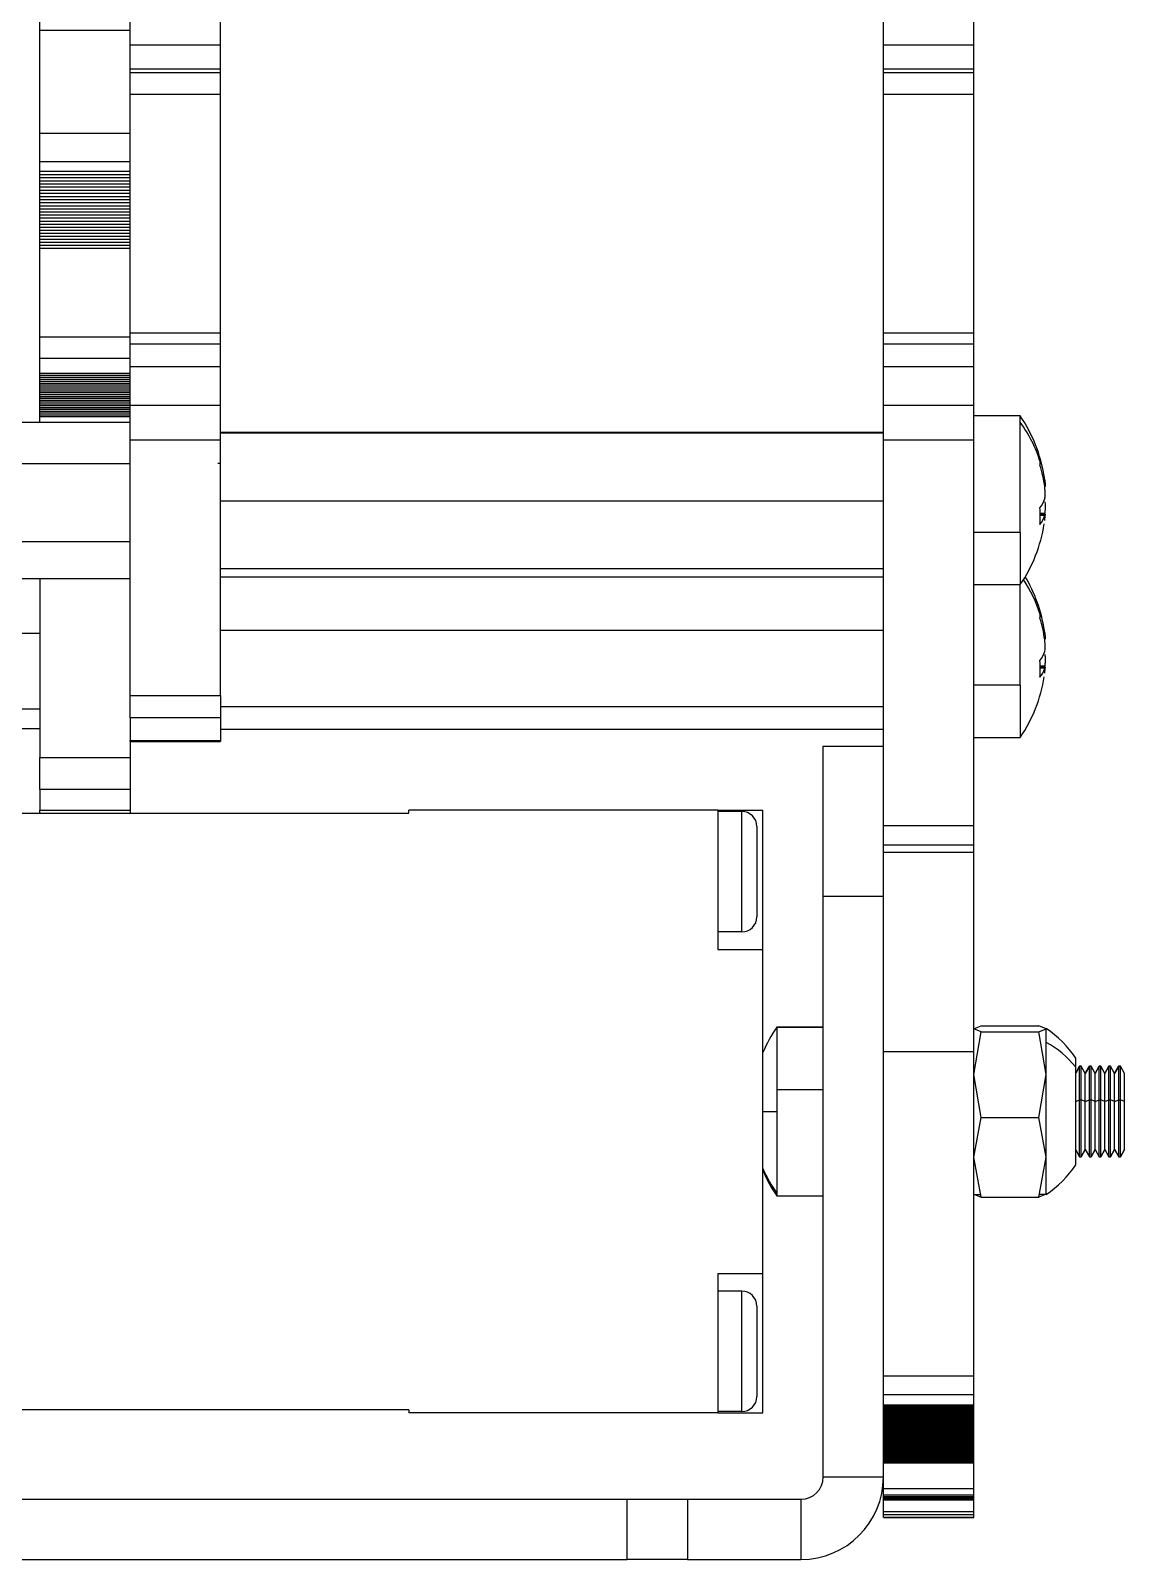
# Model space of a CAD drawing. Header units: millimetres. Extents: x 0 to 841, y 0 to 594.
# Drawn here: x 185.1 to 221.4, y 149.3 to 200 of the extents above; entities that cross this region are included whole.
import ezdxf

# ---------------------------------------------------------------- set-up
doc = ezdxf.new("R2010")
doc.units = ezdxf.units.MM

msp = doc.modelspace()

# ---------------------------------------------------------------- linework, layer by layer
at = {"color": 7, "linetype": 'Continuous', "lineweight": 25}
for p, q in [((188.418, 199.541), (188.418, 207.59)), ((191.418, 199.541), (191.418, 207.59)), ((213.418, 199.541), (213.418, 207.59)), ((216.418, 199.541), (216.418, 207.59)), ((185.418, 200.009), (185.418, 200.494)), ((188.418, 200.009), (185.418, 200.009)), ((185.418, 196.602), (185.418, 200.009)), ((188.418, 199.541), (191.418, 199.541)), ((188.418, 198.741), (188.418, 199.541)), ((191.418, 198.741), (191.418, 199.541)), ((213.418, 199.541), (216.418, 199.541)), ((213.418, 198.741), (213.418, 199.541)), ((216.418, 198.741), (216.418, 199.541)), ((188.418, 198.741), (191.418, 198.741)), ((188.418, 198.619), (188.418, 198.741)), ((188.418, 198.619), (191.418, 198.619)), ((188.418, 197.893), (188.418, 198.619)), ((191.418, 198.619), (191.418, 198.741)), ((191.418, 197.893), (191.418, 198.619)), ((213.418, 198.741), (216.418, 198.741)), ((213.418, 198.619), (213.418, 198.741)), ((213.418, 198.619), (216.418, 198.619)), ((213.418, 197.893), (213.418, 198.619)), ((216.418, 198.619), (216.418, 198.741)), ((216.418, 197.893), (216.418, 198.619)), ((188.418, 197.893), (191.418, 197.893)), ((188.418, 189.974), (188.418, 197.893)), ((191.418, 189.974), (191.418, 197.893)), ((213.418, 197.893), (216.418, 197.893)), ((213.418, 189.974), (213.418, 197.893)), ((216.418, 189.974), (216.418, 197.893)), ((185.418, 196.602), (188.418, 196.602)), ((185.418, 195.658), (185.418, 196.602)), ((185.418, 195.658), (188.418, 195.658)), ((185.418, 195.342), (185.418, 195.658)), ((185.418, 195.342), (188.418, 195.342)), ((185.418, 195.236), (185.418, 195.342)), ((185.418, 195.236), (188.418, 195.236)), ((185.418, 195.131), (185.418, 195.236)), ((185.418, 195.131), (188.418, 195.131)), ((185.418, 195.026), (185.418, 195.131)), ((185.418, 195.026), (188.418, 195.026)), ((185.418, 194.922), (185.418, 195.026)), ((185.418, 194.922), (188.418, 194.922)), ((185.418, 194.817), (185.418, 194.922)), ((185.418, 194.817), (188.418, 194.817)), ((185.418, 194.713), (185.418, 194.817)), ((185.418, 194.713), (188.418, 194.713)), ((185.418, 194.609), (185.418, 194.713)), ((185.418, 194.609), (188.418, 194.609)), ((185.418, 194.506), (185.418, 194.609)), ((185.418, 194.506), (188.418, 194.506)), ((185.418, 194.402), (185.418, 194.506)), ((185.418, 194.402), (188.418, 194.402)), ((185.418, 194.299), (185.418, 194.402)), ((185.418, 194.299), (188.418, 194.299)), ((185.418, 194.197), (185.418, 194.299)), ((185.418, 194.197), (188.418, 194.197)), ((185.418, 194.094), (185.418, 194.197)), ((185.418, 194.094), (188.418, 194.094)), ((185.418, 193.992), (185.418, 194.094)), ((185.418, 193.992), (188.418, 193.992)), ((185.418, 193.89), (185.418, 193.992)), ((185.418, 193.89), (188.418, 193.89)), ((185.418, 193.789), (185.418, 193.89)), ((185.418, 193.789), (188.418, 193.789)), ((185.418, 193.687), (185.418, 193.789)), ((185.418, 193.687), (188.418, 193.687)), ((185.418, 193.586), (185.418, 193.687)), ((185.418, 193.586), (188.418, 193.586)), ((185.418, 193.486), (185.418, 193.586)), ((185.418, 193.486), (188.418, 193.486)), ((185.418, 193.385), (185.418, 193.486)), ((185.418, 193.385), (188.418, 193.385)), ((185.418, 193.285), (185.418, 193.385)), ((185.418, 193.285), (188.418, 193.285)), ((185.418, 193.185), (185.418, 193.285)), ((185.418, 193.185), (188.418, 193.185)), ((185.418, 193.086), (185.418, 193.185)), ((185.418, 193.086), (188.418, 193.086)), ((185.418, 192.987), (185.418, 193.086)), ((185.418, 192.987), (188.418, 192.987)), ((185.418, 192.888), (185.418, 192.987)), ((185.418, 192.888), (188.418, 192.888)), ((185.418, 192.773), (185.418, 192.888)), ((188.418, 192.773), (185.418, 192.773)), ((185.418, 189.844), (185.418, 192.773)), ((185.418, 189.844), (188.418, 189.844)), ((185.418, 189.139), (185.418, 189.844)), ((188.418, 189.974), (191.418, 189.974)), ((188.418, 189.607), (188.418, 189.974)), ((191.418, 189.607), (191.418, 189.974)), ((213.418, 189.974), (216.418, 189.974)), ((213.418, 189.607), (213.418, 189.974)), ((216.418, 189.607), (216.418, 189.974)), ((188.418, 189.607), (191.418, 189.607)), ((188.418, 188.859), (188.418, 189.607)), ((191.418, 188.859), (191.418, 189.607)), ((213.418, 189.607), (216.418, 189.607)), ((213.418, 188.859), (213.418, 189.607)), ((216.418, 188.859), (216.418, 189.607)), ((185.418, 189.139), (188.418, 189.139)), ((185.418, 188.633), (185.418, 189.139)), ((188.418, 188.859), (191.418, 188.859)), ((188.418, 187.575), (188.418, 188.859)), ((191.418, 187.575), (191.418, 188.859)), ((213.418, 188.859), (216.418, 188.859)), ((213.418, 187.575), (213.418, 188.859)), ((216.418, 187.575), (216.418, 188.859)), ((185.418, 188.633), (188.418, 188.633)), ((185.418, 188.568), (185.418, 188.633)), ((185.418, 188.568), (188.418, 188.568)), ((185.418, 188.503), (185.418, 188.568)), ((185.418, 188.503), (188.418, 188.503)), ((185.418, 188.438), (185.418, 188.503)), ((185.418, 188.438), (188.418, 188.438)), ((185.418, 188.374), (185.418, 188.438)), ((185.418, 188.374), (188.418, 188.374)), ((185.418, 188.31), (185.418, 188.374)), ((185.418, 188.31), (188.418, 188.31)), ((185.418, 188.246), (185.418, 188.31)), ((185.418, 188.246), (188.418, 188.246)), ((185.418, 188.183), (185.418, 188.246)), ((185.418, 188.183), (188.418, 188.183)), ((185.418, 188.119), (185.418, 188.183)), ((185.418, 188.119), (188.418, 188.119)), ((185.418, 188.056), (185.418, 188.119)), ((185.418, 188.056), (188.418, 188.056)), ((185.418, 187.993), (185.418, 188.056)), ((185.418, 187.993), (188.418, 187.993)), ((185.418, 187.931), (185.418, 187.993)), ((185.418, 187.931), (188.418, 187.931)), ((185.418, 187.868), (185.418, 187.931)), ((185.418, 187.868), (188.418, 187.868)), ((185.418, 187.806), (185.418, 187.868)), ((185.418, 187.806), (188.418, 187.806)), ((185.418, 187.744), (185.418, 187.806)), ((185.418, 187.744), (188.418, 187.744)), ((185.418, 187.683), (185.418, 187.744)), ((185.418, 187.683), (188.418, 187.683)), ((185.418, 187.621), (185.418, 187.683)), ((185.418, 187.621), (188.418, 187.621)), ((185.418, 187.56), (185.418, 187.621)), ((185.418, 187.56), (188.418, 187.56)), ((185.418, 187.499), (185.418, 187.56)), ((185.418, 187.499), (188.418, 187.499)), ((185.418, 187.439), (185.418, 187.499)), ((185.418, 187.439), (188.418, 187.439)), ((185.418, 187.378), (185.418, 187.439)), ((185.418, 187.378), (188.418, 187.378)), ((185.418, 187.318), (185.418, 187.378)), ((185.418, 187.318), (188.418, 187.318)), ((185.418, 187.258), (185.418, 187.318)), ((188.418, 187.575), (191.418, 187.575)), ((188.418, 186.419), (188.418, 187.575)), ((191.418, 186.419), (191.418, 187.575)), ((213.418, 187.575), (216.418, 187.575)), ((213.418, 186.419), (213.418, 187.575)), ((216.418, 186.419), (216.418, 187.575)), ((163.418, 187.015), (188.418, 187.015)), ((185.418, 187.258), (188.418, 187.258)), ((185.418, 187.199), (185.418, 187.258)), ((185.418, 187.199), (188.418, 187.199)), ((185.418, 187.015), (185.418, 187.199)), ((217.96, 187.218), (216.418, 187.218)), ((217.96, 187.006), (217.96, 187.218)), ((217.96, 183.349), (217.96, 187.006)), ((188.418, 186.419), (191.418, 186.419)), ((188.418, 177.939), (188.418, 186.419)), ((191.418, 186.679), (213.418, 186.679)), ((191.418, 186.657), (213.418, 186.657)), ((191.418, 177.939), (191.418, 186.419)), ((213.418, 186.419), (216.418, 186.419)), ((213.418, 173.62), (213.418, 186.419)), ((216.418, 173.62), (216.418, 186.419)), ((163.418, 185.641), (188.418, 185.641)), ((191.418, 185.638), (191.322, 185.638)), ((218.767, 184.902), (218.804, 184.902)), ((191.418, 184.396), (213.418, 184.396)), ((218.804, 183.934), (218.622, 183.934)), ((217.96, 183.349), (216.418, 183.349)), ((217.96, 183.349), (217.96, 181.618)), ((163.418, 183.044), (188.418, 183.044)), ((163.418, 181.822), (188.418, 181.822)), ((185.418, 181.822), (185.418, 175.882)), ((191.418, 182.157), (213.418, 182.157)), ((191.418, 181.877), (213.418, 181.877)), ((216.418, 181.618), (217.96, 181.618)), ((217.96, 178.277), (217.96, 181.618)), ((163.418, 180.001), (185.418, 180.001)), ((191.418, 180.103), (213.418, 180.103)), ((218.767, 179.83), (218.804, 179.83)), ((218.804, 178.863), (218.622, 178.863)), ((217.96, 178.277), (216.418, 178.277)), ((217.96, 178.277), (217.96, 176.546)), ((188.418, 177.939), (191.418, 177.939)), ((188.418, 177.191), (188.418, 177.939)), ((191.418, 177.939), (191.418, 177.191)), ((163.418, 177.496), (185.418, 177.496)), ((191.418, 177.191), (188.418, 177.191)), ((188.418, 177.191), (188.418, 176.442)), ((191.418, 177.572), (213.418, 177.572)), ((191.418, 177.191), (191.418, 176.442)), ((163.418, 176.842), (185.418, 176.842)), ((191.418, 176.816), (213.418, 176.816)), ((188.418, 176.442), (191.418, 176.442)), ((188.418, 176.412), (188.418, 176.442)), ((188.418, 176.412), (191.418, 176.412)), ((188.418, 176.412), (188.418, 175.882)), ((191.418, 176.442), (191.418, 176.412)), ((211.418, 176.26), (213.418, 176.26)), ((211.418, 171.26), (211.418, 176.26)), ((216.418, 176.546), (217.96, 176.546)), ((185.418, 175.882), (188.418, 175.882)), ((185.418, 174.815), (185.418, 175.882)), ((188.418, 175.882), (188.418, 174.815)), ((188.418, 174.815), (185.418, 174.815)), ((185.418, 174.815), (185.418, 174.13)), ((188.418, 174.815), (188.418, 174.13)), ((185.418, 174.13), (188.418, 174.13)), ((185.418, 174.028), (185.418, 174.13)), ((188.418, 174.13), (188.418, 174.028)), ((197.668, 174.028), (197.668, 174.128)), ((207.918, 174.128), (197.668, 174.128)), ((207.918, 174.128), (207.918, 169.508)), ((207.918, 174.128), (209.418, 174.128)), ((208.718, 174.088), (207.918, 174.088)), ((208.718, 170.088), (208.718, 174.088)), ((209.418, 169.508), (209.418, 174.128)), ((182.418, 174.028), (197.668, 174.028)), ((209.218, 173.588), (209.218, 173.534)), ((213.418, 173.62), (216.418, 173.62)), ((213.418, 172.983), (213.418, 173.62)), ((216.418, 172.983), (216.418, 173.62)), ((209.218, 173.534), (209.218, 172.488)), ((213.418, 172.983), (216.418, 172.983)), ((213.418, 172.737), (213.418, 172.983)), ((213.418, 172.737), (216.418, 172.737)), ((213.418, 166.123), (213.418, 172.737)), ((216.418, 172.737), (216.418, 172.983)), ((216.418, 166.123), (216.418, 172.737)), ((209.218, 172.488), (209.218, 171.688)), ((209.218, 171.688), (209.218, 170.642)), ((213.418, 171.26), (211.418, 171.26)), ((211.418, 151.996), (211.418, 171.26)), ((209.218, 170.642), (209.218, 170.588)), ((208.718, 170.088), (207.918, 170.088)), ((207.918, 169.508), (209.418, 169.508)), ((209.418, 158.748), (209.418, 169.508)), ((216.444, 166.883), (216.664, 166.971)), ((216.664, 166.971), (218.572, 166.971)), ((218.818, 166.873), (218.572, 166.971)), ((211.418, 166.928), (209.876, 166.928)), ((209.876, 166.928), (209.876, 164.862)), ((209.876, 166.928), (209.876, 164.128)), ((209.876, 166.928), (211.418, 166.928)), ((216.664, 166.774), (216.418, 166.873)), ((216.418, 165.352), (216.664, 166.774)), ((216.664, 166.774), (218.572, 166.774)), ((218.572, 166.774), (218.818, 166.873)), ((218.818, 165.352), (218.572, 166.774)), ((218.818, 166.878), (218.818, 166.873)), ((218.818, 166.419), (218.818, 166.873)), ((213.418, 166.123), (216.418, 166.123)), ((213.418, 157.206), (213.418, 166.123)), ((216.418, 155.355), (216.418, 166.123)), ((218.818, 165.352), (218.818, 166.419)), ((219.8, 165.599), (219.8, 165.894)), ((219.93, 165.628), (219.8, 165.403)), ((219.8, 165.403), (219.93, 165.628)), ((219.8, 163.151), (219.8, 165.599)), ((219.984, 165.628), (219.93, 165.628)), ((219.93, 164.521), (219.93, 165.628)), ((219.93, 162.628), (219.93, 165.628)), ((219.93, 165.628), (219.984, 165.628)), ((220.12, 165.394), (219.984, 165.628)), ((219.984, 164.521), (219.984, 165.628)), ((219.984, 162.628), (219.984, 165.628)), ((220.12, 165.394), (219.984, 165.628)), ((220.255, 165.628), (220.12, 165.394)), ((220.12, 165.394), (220.255, 165.628)), ((220.309, 165.628), (220.255, 165.628)), ((220.255, 164.521), (220.255, 165.628)), ((220.255, 162.628), (220.255, 165.628)), ((220.255, 165.628), (220.309, 165.628)), ((220.444, 165.394), (220.309, 165.628)), ((220.309, 164.521), (220.309, 165.628)), ((220.309, 162.628), (220.309, 165.628)), ((220.444, 165.394), (220.309, 165.628)), ((220.579, 165.628), (220.444, 165.394)), ((220.444, 165.394), (220.579, 165.628)), ((220.634, 165.628), (220.579, 165.628)), ((220.579, 164.521), (220.579, 165.628)), ((220.579, 162.628), (220.579, 165.628)), ((220.579, 165.628), (220.634, 165.628)), ((220.769, 165.394), (220.634, 165.628)), ((220.634, 164.521), (220.634, 165.628)), ((220.634, 162.628), (220.634, 165.628)), ((220.769, 165.394), (220.634, 165.628)), ((220.904, 165.628), (220.769, 165.394)), ((220.769, 165.394), (220.904, 165.628)), ((220.958, 165.628), (220.904, 165.628)), ((220.904, 164.521), (220.904, 165.628)), ((220.904, 162.628), (220.904, 165.628)), ((220.904, 165.628), (220.958, 165.628)), ((221.093, 165.394), (220.958, 165.628)), ((220.958, 164.521), (220.958, 165.628)), ((220.958, 162.628), (220.958, 165.628)), ((221.093, 165.394), (220.958, 165.628)), ((221.229, 165.628), (221.093, 165.394)), ((221.093, 165.394), (221.229, 165.628)), ((221.283, 165.628), (221.229, 165.628)), ((221.229, 164.521), (221.229, 165.628)), ((221.229, 162.628), (221.229, 165.628)), ((221.229, 165.628), (221.283, 165.628)), ((221.418, 165.394), (221.283, 165.628)), ((221.283, 164.521), (221.283, 165.628)), ((221.283, 162.628), (221.283, 165.628)), ((221.418, 165.394), (221.283, 165.628)), ((216.664, 163.93), (216.418, 165.352)), ((218.572, 163.93), (218.818, 165.352)), ((218.818, 162.607), (218.818, 165.352)), ((220.12, 164.46), (220.12, 165.394)), ((220.12, 162.862), (220.12, 165.394)), ((220.444, 164.46), (220.444, 165.394)), ((220.444, 162.862), (220.444, 165.394)), ((220.769, 164.46), (220.769, 165.394)), ((220.769, 162.862), (220.769, 165.394)), ((221.093, 164.46), (221.093, 165.394)), ((221.093, 162.862), (221.093, 165.394)), ((221.418, 164.46), (221.418, 165.394)), ((221.418, 162.862), (221.418, 165.394)), ((209.876, 164.862), (209.876, 161.426)), ((209.876, 164.862), (211.418, 164.862)), ((219.93, 162.628), (219.93, 164.521)), ((219.93, 164.521), (219.984, 164.521)), ((219.984, 162.628), (219.984, 164.521)), ((220.12, 164.46), (219.984, 164.521)), ((220.12, 164.46), (220.255, 164.521)), ((220.12, 162.862), (220.12, 164.46)), ((220.255, 164.521), (220.309, 164.521)), ((220.255, 162.628), (220.255, 164.521)), ((220.309, 162.628), (220.309, 164.521)), ((220.444, 164.46), (220.309, 164.521)), ((220.444, 164.46), (220.579, 164.521)), ((220.444, 162.862), (220.444, 164.46)), ((220.579, 164.521), (220.634, 164.521)), ((220.579, 162.628), (220.579, 164.521)), ((220.634, 162.628), (220.634, 164.521)), ((220.769, 164.46), (220.634, 164.521)), ((220.769, 164.46), (220.904, 164.521)), ((220.769, 162.862), (220.769, 164.46)), ((220.904, 162.628), (220.904, 164.521)), ((220.904, 164.521), (220.958, 164.521)), ((220.958, 162.628), (220.958, 164.521)), ((221.093, 164.46), (220.958, 164.521)), ((221.093, 164.46), (221.229, 164.521)), ((221.093, 162.862), (221.093, 164.46)), ((221.229, 162.628), (221.229, 164.521)), ((221.229, 164.521), (221.283, 164.521)), ((221.283, 162.628), (221.283, 164.521)), ((221.418, 164.46), (221.283, 164.521)), ((221.418, 162.862), (221.418, 164.46)), ((209.876, 164.128), (209.876, 161.328)), ((216.418, 162.607), (216.664, 163.93)), ((216.664, 163.93), (218.572, 163.93)), ((218.818, 162.607), (218.572, 163.93)), ((219.8, 162.362), (219.8, 163.151)), ((216.664, 161.284), (216.418, 162.607)), ((218.572, 161.284), (218.818, 162.607)), ((218.818, 161.378), (218.818, 162.607)), ((219.8, 162.853), (219.93, 162.628)), ((219.8, 162.853), (219.93, 162.628)), ((219.93, 162.628), (219.984, 162.628)), ((219.93, 162.628), (219.984, 162.628)), ((219.984, 162.628), (220.12, 162.862)), ((220.12, 162.862), (219.984, 162.628)), ((220.12, 162.862), (220.255, 162.628)), ((220.12, 162.862), (220.255, 162.628)), ((220.255, 162.628), (220.309, 162.628)), ((220.255, 162.628), (220.309, 162.628)), ((220.309, 162.628), (220.444, 162.862)), ((220.444, 162.862), (220.309, 162.628)), ((220.444, 162.862), (220.579, 162.628)), ((220.444, 162.862), (220.579, 162.628)), ((220.579, 162.628), (220.634, 162.628)), ((220.579, 162.628), (220.634, 162.628)), ((220.634, 162.628), (220.769, 162.862)), ((220.769, 162.862), (220.634, 162.628)), ((220.769, 162.862), (220.904, 162.628)), ((220.769, 162.862), (220.904, 162.628)), ((220.904, 162.628), (220.958, 162.628)), ((220.904, 162.628), (220.958, 162.628)), ((220.958, 162.628), (221.093, 162.862)), ((221.093, 162.862), (220.958, 162.628)), ((221.093, 162.862), (221.229, 162.628)), ((221.093, 162.862), (221.229, 162.628)), ((221.229, 162.628), (221.283, 162.628)), ((221.229, 162.628), (221.283, 162.628)), ((221.283, 162.628), (221.418, 162.862)), ((221.418, 162.862), (221.283, 162.628)), ((209.876, 161.426), (209.876, 161.328)), ((209.876, 161.328), (211.418, 161.328)), ((209.876, 161.328), (211.418, 161.328)), ((216.418, 161.378), (216.664, 161.378)), ((216.444, 161.373), (216.664, 161.284)), ((216.664, 161.284), (218.572, 161.284)), ((218.818, 161.378), (218.572, 161.378)), ((218.792, 161.373), (218.572, 161.284)), ((207.918, 158.748), (209.418, 158.748)), ((207.918, 158.748), (207.918, 154.128)), ((209.418, 154.128), (209.418, 158.748)), ((208.718, 158.168), (207.918, 158.168)), ((208.718, 154.168), (208.718, 158.168)), ((209.218, 157.668), (209.218, 155.768)), ((213.418, 151.996), (213.418, 157.206)), ((209.218, 155.74), (209.218, 154.722)), ((213.418, 155.355), (216.418, 155.355)), ((216.418, 154.729), (216.418, 155.355)), ((209.218, 154.694), (209.218, 154.668)), ((213.418, 154.729), (216.418, 154.729)), ((213.418, 154.393), (216.418, 154.393)), ((213.418, 154.355), (216.418, 154.355)), ((213.418, 154.317), (216.418, 154.317)), ((216.418, 154.393), (216.418, 154.729)), ((216.418, 154.355), (216.418, 154.393)), ((216.418, 154.317), (216.418, 154.355)), ((216.418, 154.278), (216.418, 154.317)), ((197.668, 154.228), (182.418, 154.228)), ((197.668, 154.228), (197.668, 154.128)), ((207.918, 154.128), (197.668, 154.128)), ((208.718, 154.168), (207.918, 154.168)), ((207.918, 154.128), (209.418, 154.128)), ((213.418, 154.278), (216.418, 154.278)), ((213.418, 154.24), (216.418, 154.24)), ((213.418, 154.201), (216.418, 154.201)), ((213.418, 154.162), (216.418, 154.162)), ((213.418, 154.123), (216.418, 154.123)), ((213.418, 154.084), (216.418, 154.084)), ((213.418, 154.044), (216.418, 154.044)), ((213.418, 154.005), (216.418, 154.005)), ((213.418, 153.965), (216.418, 153.965)), ((213.418, 153.926), (216.418, 153.926)), ((213.418, 153.886), (216.418, 153.886)), ((213.418, 153.846), (216.418, 153.846)), ((213.418, 153.806), (216.418, 153.806)), ((216.418, 154.24), (216.418, 154.278)), ((216.418, 154.201), (216.418, 154.24)), ((216.418, 154.162), (216.418, 154.201)), ((216.418, 154.123), (216.418, 154.162)), ((216.418, 154.084), (216.418, 154.123)), ((216.418, 154.044), (216.418, 154.084)), ((216.418, 154.005), (216.418, 154.044)), ((216.418, 153.965), (216.418, 154.005)), ((216.418, 153.926), (216.418, 153.965)), ((216.418, 153.886), (216.418, 153.926)), ((216.418, 153.846), (216.418, 153.886)), ((216.418, 153.806), (216.418, 153.846)), ((216.418, 153.766), (216.418, 153.806)), ((213.418, 153.766), (216.418, 153.766)), ((213.418, 153.725), (216.418, 153.725)), ((213.418, 153.685), (216.418, 153.685)), ((213.418, 153.644), (216.418, 153.644)), ((213.418, 153.604), (216.418, 153.604)), ((213.418, 153.563), (216.418, 153.563)), ((213.418, 153.523), (216.418, 153.523)), ((213.418, 153.482), (216.418, 153.482)), ((213.418, 153.441), (216.418, 153.441)), ((213.418, 153.401), (216.418, 153.401)), ((213.418, 153.36), (216.418, 153.36)), ((213.418, 153.319), (216.418, 153.319)), ((213.418, 153.278), (216.418, 153.278)), ((216.418, 153.725), (216.418, 153.766)), ((216.418, 153.685), (216.418, 153.725)), ((216.418, 153.644), (216.418, 153.685)), ((216.418, 153.604), (216.418, 153.644)), ((216.418, 153.563), (216.418, 153.604)), ((216.418, 153.523), (216.418, 153.563)), ((216.418, 153.482), (216.418, 153.523)), ((216.418, 153.441), (216.418, 153.482)), ((216.418, 153.401), (216.418, 153.441)), ((216.418, 153.36), (216.418, 153.401)), ((216.418, 153.319), (216.418, 153.36)), ((216.418, 153.278), (216.418, 153.319)), ((216.418, 153.237), (216.418, 153.278)), ((213.418, 153.237), (216.418, 153.237)), ((213.418, 153.196), (216.418, 153.196)), ((213.418, 153.155), (216.418, 153.155)), ((213.418, 153.115), (216.418, 153.115)), ((213.418, 153.074), (216.418, 153.074)), ((213.418, 153.033), (216.418, 153.033)), ((213.418, 152.992), (216.418, 152.992)), ((213.418, 152.951), (216.418, 152.951)), ((213.418, 152.91), (216.418, 152.91)), ((213.418, 152.869), (216.418, 152.869)), ((213.418, 152.829), (216.418, 152.829)), ((213.418, 152.788), (216.418, 152.788)), ((216.418, 153.196), (216.418, 153.237)), ((216.418, 153.155), (216.418, 153.196)), ((216.418, 153.115), (216.418, 153.155)), ((216.418, 153.074), (216.418, 153.115)), ((216.418, 153.033), (216.418, 153.074)), ((216.418, 152.992), (216.418, 153.033)), ((216.418, 152.951), (216.418, 152.992)), ((216.418, 152.91), (216.418, 152.951)), ((216.418, 152.869), (216.418, 152.91)), ((216.418, 152.829), (216.418, 152.869)), ((216.418, 152.788), (216.418, 152.829)), ((216.418, 152.747), (216.418, 152.788)), ((213.418, 152.747), (216.418, 152.747)), ((213.418, 152.706), (216.418, 152.706)), ((213.418, 152.665), (216.418, 152.665)), ((213.418, 152.624), (216.418, 152.624)), ((213.418, 152.584), (216.418, 152.584)), ((213.418, 152.543), (216.418, 152.543)), ((213.418, 152.502), (216.418, 152.502)), ((213.418, 152.461), (216.418, 152.461)), ((216.418, 152.706), (216.418, 152.747)), ((216.418, 152.665), (216.418, 152.706)), ((216.418, 152.624), (216.418, 152.665)), ((216.418, 152.584), (216.418, 152.624)), ((216.418, 152.543), (216.418, 152.584)), ((216.418, 152.502), (216.418, 152.543)), ((216.418, 152.461), (216.418, 152.502)), ((216.418, 151.615), (216.418, 152.461)), ((211.418, 151.996), (213.418, 151.996)), ((213.418, 151.615), (213.418, 151.989)), ((168.155, 151.26), (204.918, 151.26)), ((204.918, 149.26), (204.918, 151.26)), ((204.918, 151.26), (206.918, 151.26)), ((206.918, 151.26), (206.918, 149.26)), ((206.918, 151.26), (210.681, 151.26)), ((210.681, 151.26), (210.681, 149.26)), ((213.418, 151.615), (216.418, 151.615)), ((213.418, 151.405), (213.418, 151.615)), ((213.418, 151.405), (216.418, 151.405)), ((213.418, 151.347), (213.418, 151.405)), ((213.418, 151.347), (216.418, 151.347)), ((213.418, 151.336), (213.418, 151.347)), ((213.418, 151.336), (216.418, 151.336)), ((213.418, 151.304), (213.418, 151.336)), ((213.418, 151.304), (216.418, 151.304)), ((213.418, 151.271), (213.418, 151.304)), ((213.418, 151.271), (216.418, 151.271)), ((213.418, 151.238), (213.418, 151.271)), ((213.418, 151.238), (216.418, 151.238)), ((213.418, 150.845), (213.418, 151.238)), ((216.418, 151.405), (216.418, 151.615)), ((216.418, 151.347), (216.418, 151.405)), ((216.418, 151.336), (216.418, 151.347)), ((216.418, 151.304), (216.418, 151.336)), ((216.418, 151.271), (216.418, 151.304)), ((216.418, 151.238), (216.418, 151.271)), ((216.418, 150.845), (216.418, 151.238)), ((213.418, 150.845), (216.418, 150.845)), ((213.418, 150.75), (213.418, 150.845)), ((213.418, 150.75), (216.418, 150.75)), ((213.418, 150.657), (213.418, 150.75)), ((216.418, 150.75), (216.418, 150.845)), ((216.418, 150.657), (216.418, 150.75)), ((213.418, 150.657), (216.418, 150.657)), ((213.418, 150.654), (213.418, 150.657)), ((213.418, 150.654), (216.418, 150.654)), ((216.418, 150.654), (216.418, 150.657)), ((168.155, 149.26), (204.918, 149.26)), ((206.918, 149.26), (204.918, 149.26)), ((206.918, 149.26), (210.681, 149.26))]:
    msp.add_line(p, q, dxfattribs=at)
at = {"color": 8, "linetype": 'Continuous', "lineweight": 25}
for p, q in [((218.736, 185.087), (218.773, 185.087)), ((218.773, 183.978), (218.621, 183.978)), ((218.773, 183.912), (218.622, 183.912)), ((218.736, 180.016), (218.773, 180.016)), ((218.773, 178.906), (218.621, 178.906)), ((218.773, 178.84), (218.622, 178.84)), ((219.8, 164.462), (219.93, 164.521)), ((209.418, 164.128), (209.876, 164.128))]:
    msp.add_line(p, q, dxfattribs=at)
at = {"color": 7, "linetype": 'Continuous', "lineweight": 25}
for centre, radius, start, end in [((213.818, 184.418), 5, 9.0404, 34.0558), ((214.355, 184.36), 4.472, 17.4345, 36.2769), ((214.502, 184.527), 4.308, 7.4766, 17.3325), ((217.887, 185.702), 0.734, 359.8521, 8.4859), ((217.704, 185.702), 0.918, 352.4108, 359.8513), ((214.502, 184.298), 4.308, 7.4766, 17.3325), ((217.822, 184.781), 1.001, 322.2421, 341.7), ((213.836, 183.89), 4.786, 356.679, 3.321), ((217.822, 184.226), 1.001, 322.2425, 341.6996), ((213.818, 184.418), 5, 325.9442, 350.9596), ((213.818, 179.346), 5, 9.0404, 30.4753), ((214.502, 179.455), 4.308, 7.4766, 17.3325), ((217.887, 180.63), 0.734, 359.8518, 8.4859), ((217.704, 180.63), 0.918, 352.4105, 359.8514), ((214.501, 179.226), 4.308, 7.4766, 17.3324), ((217.822, 179.709), 1.001, 322.2421, 341.7), ((213.836, 178.819), 4.786, 356.679, 3.321), ((217.822, 179.154), 1.001, 322.2425, 341.6996), ((213.818, 179.346), 5, 325.9442, 350.9596), ((208.718, 173.588), 0.5, 0, 90), ((208.718, 170.588), 0.5, 270, 0), ((214.018, 164.128), 5, 145.9442, 156.9261), ((217.047, 164.128), 3.271, 32.6803, 57.2209), ((217.394, 163.714), 3.057, 38.0719, 62.2287), ((214.018, 164.128), 5, 203.0739, 214.0558), ((217.047, 164.128), 3.271, 302.7791, 327.3197), ((208.718, 157.668), 0.5, 0, 90), ((208.718, 154.668), 0.5, 270, 0), ((210.681, 151.996), 0.737, 270, 0), ((210.681, 151.996), 2.737, 270, 0)]:
    msp.add_arc(centre, radius, start, end, dxfattribs=at)
at = {"color": 8, "linetype": 'Continuous', "lineweight": 25}
for centre, radius, start, end in [((214.366, 179.293), 4.461, 17.4222, 33.9309), ((213.786, 164.167), 4.776, 203.8353, 215.0249)]:
    msp.add_arc(centre, radius, start, end, dxfattribs=at)
at = {"color": 7, "linetype": 'Continuous', "lineweight": 25}
for points, knots in [([(218.773, 185.087), (218.777, 185.053), (218.785, 184.985), (218.789, 184.915), (218.786, 184.907), (218.784, 184.902)], [0, 0, 0, 0, 0.334727, 0.667319, 1, 1, 1, 1]), ([(218.773, 184.466), (218.777, 184.486), (218.785, 184.524), (218.789, 184.626), (218.785, 184.744), (218.777, 184.82), (218.773, 184.858)], [0, 0, 0, 0, 0.2506788, 0.4997614, 0.7490799, 1, 1, 1, 1]), ([(218.773, 184.37), (218.777, 184.351), (218.785, 184.312), (218.789, 184.211), (218.785, 184.092), (218.777, 184.016), (218.773, 183.978)], [0, 0, 0, 0, 0.250684, 0.499768, 0.74908, 1, 1, 1, 1]), ([(218.773, 183.749), (218.777, 183.784), (218.785, 183.852), (218.789, 183.918), (218.785, 183.944), (218.777, 183.922), (218.773, 183.912)], [0, 0, 0, 0, 0.250687, 0.499768, 0.74908, 1, 1, 1, 1]), ([(218.773, 180.016), (218.777, 179.981), (218.785, 179.913), (218.789, 179.844), (218.786, 179.835), (218.784, 179.83)], [0, 0, 0, 0, 0.334729, 0.66732, 1, 1, 1, 1]), ([(218.773, 179.395), (218.777, 179.414), (218.785, 179.452), (218.789, 179.554), (218.785, 179.672), (218.777, 179.748), (218.773, 179.786)], [0, 0, 0, 0, 0.250684, 0.499768, 0.749079, 1, 1, 1, 1]), ([(218.773, 179.298), (218.777, 179.279), (218.785, 179.241), (218.789, 179.139), (218.785, 179.02), (218.777, 178.945), (218.773, 178.906)], [0, 0, 0, 0, 0.250686, 0.499769, 0.74908, 1, 1, 1, 1]), ([(218.773, 178.677), (218.777, 178.712), (218.785, 178.781), (218.789, 178.847), (218.785, 178.872), (218.777, 178.851), (218.773, 178.84)], [0, 0, 0, 0, 0.250685, 0.4997661, 0.7490807, 1, 1, 1, 1]), ([(209.218, 155.768), (209.218, 155.763), (209.218, 155.753), (209.218, 155.744), (209.218, 155.74)], [0, 0, 0, 0, 0.56015, 1, 1, 1, 1]), ([(209.218, 155.74), (209.218, 155.74), (209.218, 155.74), (209.218, 155.74), (209.218, 155.74)], [0, 0, 0, 0, 0.560258, 1, 1, 1, 1]), ([(209.218, 154.722), (209.218, 154.717), (209.218, 154.708), (209.217, 154.699), (209.217, 154.695)], [0, 0, 0, 0, 0.559155, 1, 1, 1, 1]), ([(209.217, 154.695), (209.218, 154.695), (209.218, 154.694), (209.218, 154.694), (209.218, 154.694)], [0, 0, 0, 0, 0.560018, 1, 1, 1, 1])]:
    msp.add_open_spline(points, degree=3, knots=knots, dxfattribs=at)

doc.saveas('drawing.dxf')
